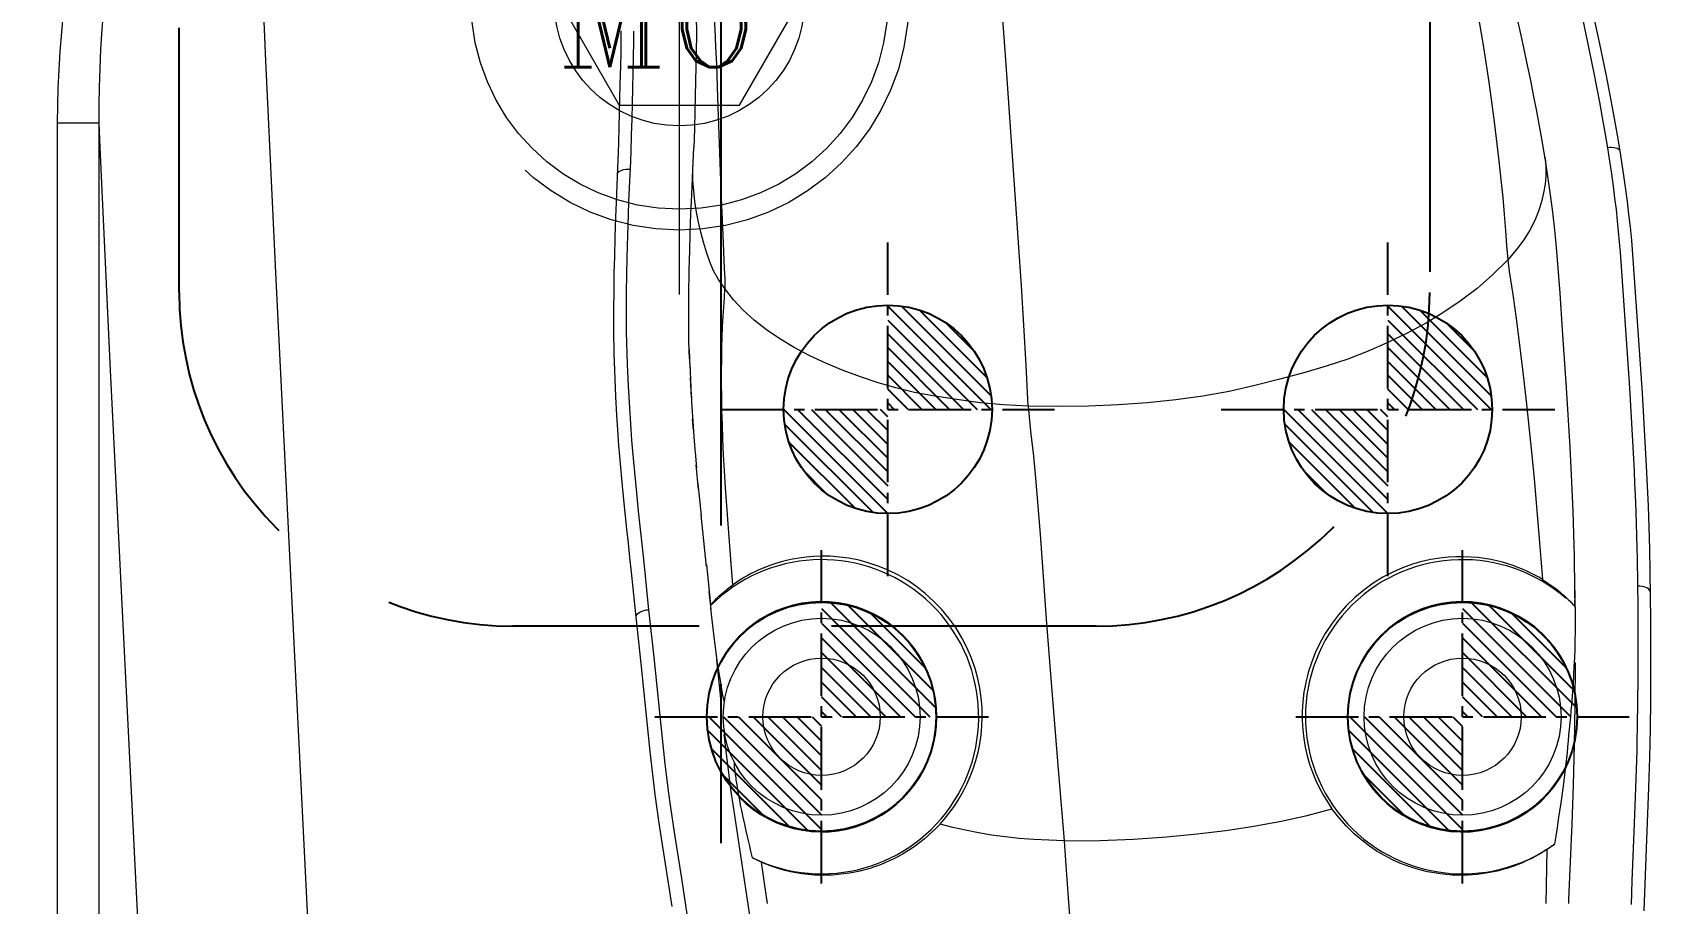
# Model space of a CAD drawing. Header units: inches. Extents: x 160917 to 162189, y -51061 to -50161.
# Drawn here: x 161563.91 to 161602.73, y -50515.87 to -50494.97 of the extents above; entities that cross this region are included whole.
import ezdxf

# ---------------------------------------------------------------- set-up
doc = ezdxf.new("R2010")
doc.units = ezdxf.units.IN
doc.header["$LTSCALE"] = 2
doc.header["$MEASUREMENT"] = 0
for name, pattern in [('ACAD_ISO02W100', [15, 12, -3]), ('CENTER', [50.8, 31.75, -6.35, 6.35, -6.35]), ('CENTER2', [1.125, 0.75, -0.125, 0.125, -0.125]), ('HIDDEN', [9.525, 6.35, -3.175])]:
    doc.linetypes.add(name, pattern=pattern)
doc.layers.get('0').update_dxf_attribs({"linetype": 'CONTINUOUS'})
for name, color, linetype in [('CAV-COR', 1, 'CONTINUOUS'), ('DEFAULT_1', 7, 'CENTER'), ('GE', 214, 'CONTINUOUS'), ('PIN', 4, 'CONTINUOUS'), ('SCREW', 52, 'HIDDEN'), ('壓塊', 157, 'CONTINUOUS'), ('文字', 1, 'CONTINUOUS')]:
    doc.layers.add(name, color=color, linetype=linetype)
for name, color, linetype, lineweight in [('dim', 3, 'CONTINUOUS', 15), ('PRODUCT', 1, 'CONTINUOUS', 15), ('枕位', 75, 'CONTINUOUS', 15), ('螺絲', 42, 'ACAD_ISO02W100', 15)]:
    doc.layers.add(name, color=color, linetype=linetype, lineweight=lineweight)
doc.styles.add('ROMANC', font='romanc', dxfattribs={"width": 0.6, "height": 1})
doc.styles.add('ROMANS', font='ROMANS.shx', dxfattribs={"height": 5, "bigfont": 'chineset.shx'})

# ---------------------------------------------------------------- blocks, each defined once
blk = doc.blocks.new('EG-16')
at = {"linetype": 'CENTER'}
for p, q in [((0, -19.617), (0, 19.617)), ((19.617, 0), (-19.617, 0))]:
    blk.add_line(p, q, dxfattribs=at)
at = {"linetype": 'HIDDEN'}
for radius in [15, 12.75, 8]:
    blk.add_circle((0, 0), radius, dxfattribs=at)
blk = doc.blocks.new('20090521.154736')
at = {"layer": 'GE', "extrusion": (0, 0, -1), "zscale": -1, "rotation": 180}
blk.add_blockref('EG-16', (0, 0), dxfattribs=at)
at = {"layer": '文字', "insert": (-4.244, 3.05), "char_height": 5.1, "width": 28.22459, "attachment_point": 1, "style": 'ROMANS'}
blk.add_mtext('{\\f標楷體|b0|i0|c136|p65;E.G}', dxfattribs=at)
blk = doc.blocks.new('20140813.092309')
at = {"layer": '螺絲', "color": 137, "linetype": 'CENTER', "ltscale": 0.25}
for p, q in [((0, -7.042), (0, 7.042)), ((-7, 0), (7, 0))]:
    blk.add_line(p, q, dxfattribs=at)
at = {"layer": '螺絲', "color": 137, "linetype": 'Continuous'}
blk.add_lwpolyline([(-1.443, 2.5), (-2.887, 0), (-1.443, -2.5), (1.443, -2.5), (2.887, 0), (1.443, 2.5)], close=True, dxfattribs=at)
at = {"layer": '螺絲', "color": 137, "linetype": 'HIDDEN'}
blk.add_circle((0, 0), 5.5, dxfattribs=at)
at = {"layer": '螺絲', "color": 137}
for radius in [5, 3]:
    blk.add_circle((0, 0), radius, dxfattribs=at)
at = {"layer": 'dim', "style": 'ROMANC', "width": 0.8}
blk.add_text('M6', height=3.1716, dxfattribs=at).set_placement((-2.976, -1.589))

msp = doc.modelspace()

# ---------------------------------------------------------------- hatches: boundary and pattern name
at = {"layer": 'PIN', "linetype": 'Continuous'}
h = msp.add_hatch(dxfattribs=at)
h.set_pattern_fill('ANSI31', color=5, scale=1.875, angle=90, style=0)
h.set_pattern_definition([(135, (161841.03078, -50521.81083), (-0.16572815, -0.16572815), [])])
h.paths.add_polyline_path([(161584.428, -50504.011), (161581.928, -50504.011, 0.414214), (161584.428, -50506.511)])
h.paths.add_polyline_path([(161584.428, -50501.511), (161584.428, -50504.011), (161586.928, -50504.011, 0.414214)])
h = msp.add_hatch(dxfattribs=at)
h.set_pattern_fill('ANSI31', color=5, scale=1.875, angle=90, style=0)
h.set_pattern_definition([(135, (161853.03078, -50521.81083), (-0.16572815, -0.16572815), [])])
h.paths.add_polyline_path([(161596.428, -50504.011), (161593.928, -50504.011, 0.414214), (161596.428, -50506.511)])
h.paths.add_polyline_path([(161596.428, -50501.511), (161596.428, -50504.011), (161598.928, -50504.011, 0.414214)])
h = msp.add_hatch(dxfattribs=at)
h.set_pattern_fill('ANSI31', color=256, scale=2, angle=90, style=0)
h.set_pattern_definition([(135, (161788.12227, -50525.6259), (-0.1767767, -0.1767767), [])])
h.paths.add_polyline_path([(161582.84, -50511.386), (161580.09, -50511.386, 0.414214), (161582.84, -50514.136)])
h.paths.add_polyline_path([(161582.84, -50508.636), (161582.84, -50511.386), (161585.59, -50511.386, 0.414214)])
h = msp.add_hatch(dxfattribs=at)
h.set_pattern_fill('ANSI31', color=256, scale=2, angle=90, style=0)
h.set_pattern_definition([(135, (161803.49877, -50525.6259), (-0.1767767, -0.1767767), [])])
h.paths.add_polyline_path([(161598.217, -50511.386), (161595.467, -50511.386, 0.414214), (161598.217, -50514.136)])
h.paths.add_polyline_path([(161598.217, -50508.636), (161598.217, -50511.386), (161600.967, -50511.386, 0.414214)])

# ---------------------------------------------------------------- linework, layer by layer
at = {"layer": 'DEFAULT_1', "color": 2, "linetype": 'CENTER', "ltscale": 0.3}
msp.add_line((161580.428, -50537.277), (161580.428, -50425.585), dxfattribs=at)
at = {"layer": 'PIN', "color": 5, "linetype": 'CENTER2'}
for p, q in [((161584.428, -50508.011), (161584.428, -50500.011)), ((161596.428, -50508.011), (161596.428, -50500.011)), ((161580.428, -50504.011), (161588.428, -50504.011)), ((161592.428, -50504.011), (161600.428, -50504.011))]:
    msp.add_line(p, q, dxfattribs=at)
at = {"layer": 'PIN', "linetype": 'CENTER2'}
for p, q in [((161582.84, -50515.386), (161582.84, -50507.386)), ((161598.217, -50515.386), (161598.217, -50507.386)), ((161578.84, -50511.386), (161586.84, -50511.386)), ((161594.217, -50511.386), (161602.217, -50511.386))]:
    msp.add_line(p, q, dxfattribs=at)
at = {"layer": 'PIN', "color": 5, "linetype": 'Continuous'}
for centre in [(161584.428, -50504.011), (161596.428, -50504.011)]:
    msp.add_circle(centre, 2.5, dxfattribs=at)
at = {"layer": 'PIN', "linetype": 'Continuous'}
for centre in [(161582.84, -50511.386), (161598.217, -50511.386)]:
    msp.add_circle(centre, 2.75, dxfattribs=at)
at = {"layer": 'PRODUCT', "linetype": 'ByBlock'}
for p, q in [((161599.649, -50495.149), (161599.514, -50494.537)), ((161601.215, -50495.167), (161601.06, -50494.444)), ((161601.353, -50494.542), (161601.502, -50495.24)), ((161578.327, -50495.182), (161578.312, -50495.935)), ((161578.021, -50495.771), (161578.028, -50495.452)), ((161579.831, -50495.443), (161579.801, -50496.839)), ((161580.317, -50495.734), (161580.346, -50496.527)), ((161578.01, -50496.21), (161578.021, -50495.771)), ((161578.312, -50495.935), (161578.286, -50497.045)), ((161577.987, -50497.239), (161578.01, -50496.21)), ((161580.346, -50496.527), (161580.404, -50498.304)), ((161577.977, -50497.605), (161577.987, -50497.239)), ((161578.286, -50497.045), (161578.275, -50497.429)), ((161577.969, -50497.849), (161577.977, -50497.605)), ((161578.275, -50497.429), (161578.261, -50497.826)), ((161600.189, -50497.946), (161600.117, -50497.521)), ((161601.941, -50497.518), (161602.005, -50497.919)), ((161577.955, -50498.213), (161577.969, -50497.849)), ((161578.261, -50497.826), (161578.244, -50498.245)), ((161579.752, -50498.262), (161579.774, -50497.727)), ((161601.75, -50497.729), (161601.699, -50497.733)), ((161601.749, -50498.053), (161601.699, -50497.733)), ((161601.795, -50498.362), (161601.749, -50498.053)), ((161601.799, -50497.729), (161601.75, -50497.729)), ((161577.919, -50499.049), (161577.955, -50498.213)), ((161578.191, -50498.245), (161578.244, -50498.245)), ((161579.725, -50498.868), (161579.752, -50498.262)), ((161580.404, -50498.304), (161580.429, -50498.939)), ((161577.905, -50499.404), (161577.919, -50499.049)), ((161578.209, -50499.036), (161578.198, -50499.337)), ((161579.706, -50499.32), (161579.725, -50498.868)), ((161580.429, -50498.939), (161580.467, -50499.824)), ((161577.89, -50499.871), (161577.905, -50499.404)), ((161578.198, -50499.337), (161578.182, -50499.829)), ((161579.689, -50499.776), (161579.706, -50499.32)), ((161577.876, -50500.348), (161577.89, -50499.871)), ((161578.182, -50499.829), (161578.167, -50500.377)), ((161579.675, -50500.239), (161579.689, -50499.776)), ((161580.467, -50499.824), (161580.506, -50500.631)), ((161577.867, -50500.733), (161577.876, -50500.348)), ((161578.167, -50500.377), (161578.159, -50500.779)), ((161577.86, -50501.156), (161577.867, -50500.733)), ((161578.159, -50500.779), (161578.153, -50501.209)), ((161579.655, -50501.228), (161579.664, -50500.717)), ((161600.556, -50501.221), (161600.496, -50500.423)), ((161602.219, -50503.377), (161602.021, -50500.475)), ((161602.319, -50500.63), (161602.523, -50503.625)), ((161577.855, -50501.623), (161577.86, -50501.156)), ((161578.153, -50501.209), (161578.15, -50501.667)), ((161579.652, -50501.589), (161579.655, -50501.228)), ((161577.854, -50501.958), (161577.855, -50501.623)), ((161599.544, -50502.141), (161599.66, -50503.117)), ((161579.663, -50502.575), (161579.68, -50503.023)), ((161579.675, -50502.907), (161579.702, -50503.494)), ((161578.2, -50503.45), (161578.228, -50503.971)), ((161579.69, -50503.25), (161579.714, -50503.738)), ((161599.66, -50503.117), (161599.74, -50503.817)), ((161602.235, -50503.638), (161602.219, -50503.377)), ((161577.931, -50504.149), (161577.907, -50503.699)), ((161579.707, -50503.598), (161579.729, -50503.987)), ((161602.317, -50505.058), (161602.235, -50503.638)), ((161579.763, -50504.508), (161579.745, -50504.244)), ((161579.775, -50504.669), (161579.807, -50505.056)), ((161579.805, -50505.039), (161579.838, -50505.413)), ((161579.888, -50505.935), (161579.832, -50505.341)), ((161602.339, -50505.501), (161602.317, -50505.058)), ((161579.873, -50505.791), (161579.95, -50506.556)), ((161602.353, -50505.791), (161602.339, -50505.501)), ((161602.364, -50506.069), (161602.353, -50505.791)), ((161578.395, -50506.013), (161578.44, -50506.457)), ((161602.378, -50506.461), (161602.364, -50506.069)), ((161578.168, -50506.889), (161578.104, -50506.263)), ((161578.44, -50506.457), (161578.564, -50507.608)), ((161580.08, -50507.78), (161579.949, -50506.546)), ((161602.396, -50507.037), (161602.378, -50506.461)), ((161602.404, -50507.335), (161602.396, -50507.037)), ((161602.41, -50507.602), (161602.404, -50507.335)), ((161578.564, -50507.608), (161578.688, -50508.818)), ((161580.076, -50507.735), (161580.167, -50508.62)), ((161580.71, -50508.223), (161580.668, -50507.716)), ((161600.913, -50508.32), (161600.9, -50507.543)), ((161602.427, -50508.76), (161602.41, -50507.602)), ((161578.396, -50509.067), (161578.279, -50507.918)), ((161580.187, -50508.809), (161580.143, -50508.385)), ((161600.918, -50508.759), (161600.913, -50508.324)), ((161602.473, -50508.256), (161602.42, -50508.254)), ((161578.533, -50508.852), (161578.581, -50508.836)), ((161578.688, -50508.818), (161578.719, -50509.102)), ((161580.24, -50509.268), (161580.184, -50508.788)), ((161602.429, -50509.07), (161602.427, -50508.76)), ((161578.509, -50510.109), (161578.396, -50509.067)), ((161578.719, -50509.102), (161578.811, -50509.953)), ((161580.296, -50509.723), (161580.24, -50509.268)), ((161602.43, -50509.358), (161602.429, -50509.07)), ((161602.427, -50510.435), (161602.43, -50509.358)), ((161580.362, -50510.231), (161580.296, -50509.723)), ((161580.316, -50510.017), (161580.42, -50511.025)), ((161600.918, -50511.09), (161600.923, -50510.087)), ((161578.728, -50512.221), (161578.509, -50510.109)), ((161580.391, -50510.43), (161580.411, -50510.56)), ((161602.422, -50511.053), (161602.427, -50510.435)), ((161580.411, -50510.56), (161580.43, -50510.676)), ((161580.43, -50510.676), (161580.448, -50510.78)), ((161600.867, -50510.601), (161600.84, -50510.979)), ((161600.904, -50512.067), (161600.918, -50511.09)), ((161602.415, -50511.591), (161602.422, -50511.053)), ((161600.804, -50511.386), (161600.791, -50511.536)), ((161580.498, -50511.808), (161580.541, -50512.208)), ((161600.877, -50513.023), (161600.904, -50512.067)), ((161602.391, -50512.64), (161602.403, -50512.2)), ((161600.68, -50512.64), (161600.627, -50513.048)), ((161602.368, -50513.318), (161602.391, -50512.64)), ((161602.337, -50514.146), (161602.368, -50513.318)), ((161579.253, -50515.94), (161579, -50514.303)), ((161579.313, -50514.211), (161579.485, -50515.312)), ((161580.795, -50514.074), (161581.017, -50515.513)), ((161602.288, -50515.325), (161602.337, -50514.146)), ((161600.239, -50514.573), (161600.233, -50515.014)), ((161600.233, -50515.014), (161600.224, -50515.445)), ((161579.485, -50515.312), (161579.779, -50517.277)), ((161581.017, -50515.513), (161581.16, -50516.468)), ((161581.459, -50515.375), (161581.53, -50515.87)), ((161600.224, -50515.445), (161600.214, -50515.87)), ((161602.266, -50515.894), (161602.288, -50515.325)), ((161600.766, -50515.87), (161600.769, -50515.771))]:
    msp.add_line(p, q, dxfattribs=at)
for points in [[(161578.703, -50487.189), (161578.922, -50487.85), (161579.125, -50488.494), (161579.311, -50489.121), (161579.477, -50489.731), (161579.623, -50490.32), (161579.75, -50490.89), (161579.863, -50491.443), (161579.961, -50491.98), (161580.044, -50492.506), (161580.112, -50493.015), (161580.167, -50493.505), (161580.211, -50493.978), (161580.247, -50494.439), (161580.275, -50494.885), (161580.298, -50495.316), (161580.317, -50495.734)], [(161578.633, -50487.529), (161578.742, -50487.899), (161578.85, -50488.282), (161578.954, -50488.674), (161579.053, -50489.072), (161579.149, -50489.476), (161579.24, -50489.884), (161579.327, -50490.29), (161579.409, -50490.695), (161579.487, -50491.102), (161579.56, -50491.517), (161579.625, -50491.939), (161579.681, -50492.366), (161579.727, -50492.797), (161579.765, -50493.236), (161579.796, -50493.679), (161579.818, -50494.122), (161579.832, -50494.561), (161579.836, -50494.998), (161579.831, -50495.443)], [(161597.754, -50491.06), (161597.951, -50491.803), (161598.051, -50492.191), (161598.152, -50492.59), (161598.252, -50493.004), (161598.35, -50493.429), (161598.444, -50493.863), (161598.534, -50494.306), (161598.62, -50494.762), (161598.701, -50495.223), (161598.777, -50495.69), (161598.848, -50496.161), (161598.914, -50496.636), (161598.976, -50497.113)], [(161587.635, -50501.044), (161587.276, -50495.853), (161587.221, -50495.082), (161587.16, -50494.324), (161587.097, -50493.588), (161586.97, -50492.19)], [(161578.028, -50495.452), (161578.03, -50495.285), (161578.031, -50495.111), (161578.031, -50494.932)], [(161578.33, -50494.936), (161578.327, -50495.182)], [(161600.117, -50497.521), (161600.056, -50497.17), (161599.991, -50496.818), (161599.922, -50496.467), (161599.853, -50496.123), (161599.785, -50495.791), (161599.649, -50495.149)], [(161601.699, -50497.733), (161601.64, -50497.371), (161601.578, -50497.007), (161601.512, -50496.641), (161601.442, -50496.273), (161601.368, -50495.904), (161601.215, -50495.167)], [(161601.502, -50495.24), (161601.653, -50495.968), (161601.728, -50496.342), (161601.802, -50496.726), (161601.873, -50497.118), (161601.941, -50497.518)], [(161579.801, -50496.839), (161579.789, -50497.286), (161579.774, -50497.727)], [(161598.976, -50497.113), (161599.089, -50498.049), (161599.139, -50498.495), (161599.183, -50498.925), (161599.219, -50499.333), (161599.246, -50499.718), (161599.271, -50500.083), (161599.3, -50500.424)], [(161600.189, -50497.95), (161600.204, -50498.057), (161600.218, -50498.234), (161600.216, -50498.416), (161600.198, -50498.61), (161600.162, -50498.82), (161600.11, -50499.036), (161600.04, -50499.255), (161599.948, -50499.481), (161599.829, -50499.712), (161599.684, -50499.945), (161599.511, -50500.179), (161599.3, -50500.424)], [(161600.496, -50500.423), (161600.464, -50500.034), (161600.424, -50499.631), (161600.375, -50499.218), (161600.32, -50498.81), (161600.263, -50498.418), (161600.203, -50498.034), (161600.189, -50497.95)], [(161601.986, -50497.801), (161601.976, -50497.787), (161601.953, -50497.769), (161601.923, -50497.753), (161601.887, -50497.741), (161601.845, -50497.733), (161601.799, -50497.729)], [(161602.005, -50497.919), (161602.085, -50498.454), (161602.125, -50498.733), (161602.164, -50499.024), (161602.201, -50499.326), (161602.236, -50499.638), (161602.266, -50499.959), (161602.294, -50500.291), (161602.319, -50500.63)], [(161577.95, -50498.347), (161577.96, -50498.329), (161577.982, -50498.307), (161578.012, -50498.288), (161578.049, -50498.272), (161578.092, -50498.259), (161578.14, -50498.25), (161578.191, -50498.245)], [(161578.244, -50498.245), (161578.238, -50498.366), (161578.209, -50499.036)], [(161580.518, -50501.114), (161580.365, -50500.893), (161580.25, -50500.689), (161580.156, -50500.472), (161580.075, -50500.241), (161580.004, -50500.001), (161579.94, -50499.761), (161579.887, -50499.523), (161579.842, -50499.278), (161579.802, -50499.023), (161579.771, -50498.767), (161579.753, -50498.513), (161579.752, -50498.262)], [(161602.021, -50500.475), (161602.003, -50500.24), (161601.983, -50499.997), (161601.962, -50499.746), (161601.937, -50499.487), (161601.907, -50499.22), (161601.874, -50498.945), (161601.836, -50498.66), (161601.795, -50498.362)], [(161579.664, -50500.717), (161579.671, -50500.395), (161579.675, -50500.239)], [(161580.506, -50500.631), (161580.515, -50500.88), (161580.518, -50501.114)], [(161599.3, -50500.424), (161598.937, -50500.787), (161598.566, -50501.111), (161598.162, -50501.418), (161597.746, -50501.697), (161597.325, -50501.948), (161596.889, -50502.181), (161596.428, -50502.406), (161595.952, -50502.617), (161595.462, -50502.806), (161594.948, -50502.975), (161594.407, -50503.134), (161593.832, -50503.289), (161593.23, -50503.442), (161592.614, -50503.582), (161591.989, -50503.696), (161591.338, -50503.786), (161590.658, -50503.857), (161589.955, -50503.906), (161589.239, -50503.935), (161588.527, -50503.943), (161587.798, -50503.932)], [(161599.3, -50500.424), (161599.335, -50500.7), (161599.422, -50501.253)], [(161580.668, -50507.716), (161580.595, -50506.757), (161580.563, -50506.314), (161580.534, -50505.892), (161580.51, -50505.487), (161580.49, -50505.1), (161580.473, -50504.73), (161580.46, -50504.376), (161580.45, -50504.037), (161580.445, -50503.713), (161580.442, -50503.401), (161580.442, -50503.1), (161580.443, -50502.809), (161580.447, -50502.531), (161580.454, -50502.268), (161580.465, -50502.02), (161580.48, -50501.785), (161580.497, -50501.56), (161580.511, -50501.338), (161580.518, -50501.114)], [(161587.798, -50503.932), (161587.205, -50503.905), (161586.641, -50503.851), (161586.087, -50503.777), (161585.56, -50503.695), (161585.067, -50503.603), (161584.622, -50503.497), (161584.195, -50503.373), (161583.772, -50503.233), (161583.355, -50503.081), (161582.954, -50502.914), (161582.559, -50502.727), (161582.184, -50502.529), (161581.838, -50502.32), (161581.517, -50502.1), (161581.222, -50501.871), (161580.956, -50501.63), (161580.726, -50501.38), (161580.518, -50501.114)], [(161587.798, -50503.932), (161587.744, -50502.95), (161587.695, -50501.991), (161587.635, -50501.044)], [(161599.422, -50501.253), (161599.465, -50501.54), (161599.506, -50501.835), (161599.544, -50502.141)], [(161600.709, -50503.493), (161600.617, -50502.102), (161600.556, -50501.221)], [(161578.15, -50501.667), (161578.151, -50501.907), (161578.154, -50502.156), (161578.159, -50502.411), (161578.166, -50502.669), (161578.176, -50502.928), (161578.2, -50503.45)], [(161579.658, -50502.386), (161579.654, -50502.168), (161579.652, -50501.97), (161579.651, -50501.777), (161579.652, -50501.589)], [(161577.907, -50503.699), (161577.886, -50503.275), (161577.878, -50503.071), (161577.87, -50502.873), (161577.864, -50502.68), (161577.86, -50502.492), (161577.857, -50502.309), (161577.855, -50502.131), (161577.854, -50501.958)], [(161579.671, -50502.798), (161579.664, -50502.582), (161579.658, -50502.386)], [(161600.9, -50507.543), (161600.886, -50506.997), (161600.868, -50506.458), (161600.847, -50505.927), (161600.823, -50505.415), (161600.795, -50504.92), (161600.709, -50503.493)], [(161599.74, -50503.817), (161599.862, -50504.956), (161599.903, -50505.353), (161599.941, -50505.766), (161600.058, -50507.115)], [(161602.523, -50503.625), (161602.623, -50505.371), (161602.646, -50505.845), (161602.666, -50506.334), (161602.684, -50506.841), (161602.699, -50507.367), (161602.712, -50507.913)], [(161578.104, -50506.263), (161578.048, -50505.679), (161578.023, -50505.403), (161578, -50505.135), (161577.979, -50504.876), (161577.961, -50504.626), (161577.945, -50504.384), (161577.931, -50504.149)], [(161578.228, -50503.971), (161578.244, -50504.231), (161578.262, -50504.492), (161578.282, -50504.752), (161578.303, -50505.011), (161578.325, -50505.271), (161578.395, -50506.013)], [(161579.726, -50503.948), (161579.749, -50504.304), (161579.784, -50504.779)], [(161587.798, -50503.932), (161587.855, -50504.535), (161587.92, -50505.138), (161587.977, -50505.747), (161588.085, -50507.014)], [(161578.279, -50507.918), (161578.242, -50507.563), (161578.204, -50507.22), (161578.168, -50506.889)], [(161588.085, -50507.014), (161588.135, -50507.678), (161588.181, -50508.358), (161588.231, -50509.049), (161588.34, -50510.47)], [(161600.058, -50507.115), (161600.096, -50507.595), (161600.132, -50508.093)], [(161585.681, -50513.962), (161585.806, -50513.82), (161585.924, -50513.67), (161586.036, -50513.514), (161586.141, -50513.35), (161586.237, -50513.18), (161586.326, -50513.004), (161586.407, -50512.821), (161586.479, -50512.632), (161586.541, -50512.437), (161586.593, -50512.237), (161586.635, -50512.033), (161586.666, -50511.824), (161586.686, -50511.609), (161586.693, -50511.389), (161586.688, -50511.165), (161586.669, -50510.936), (161586.636, -50510.704), (161586.587, -50510.467), (161586.52, -50510.226), (161586.436, -50509.982), (161586.332, -50509.738), (161586.205, -50509.491), (161586.057, -50509.248), (161585.893, -50509.018), (161585.717, -50508.807), (161585.528, -50508.61), (161585.328, -50508.43), (161585.121, -50508.267), (161584.907, -50508.121), (161584.684, -50507.991), (161584.454, -50507.877), (161584.218, -50507.779), (161583.98, -50507.698), (161583.739, -50507.633), (161583.497, -50507.585), (161583.266, -50507.554), (161583.048, -50507.537), (161582.842, -50507.534), (161582.648, -50507.54), (161582.468, -50507.556), (161582.3, -50507.578), (161582.144, -50507.605), (161581.999, -50507.637), (161581.866, -50507.671), (161581.741, -50507.708), (161581.623, -50507.748), (161581.515, -50507.788), (161581.412, -50507.83), (161581.314, -50507.873), (161581.222, -50507.916), (161581.136, -50507.96), (161581.053, -50508.005), (161580.976, -50508.049), (161580.903, -50508.093), (161580.835, -50508.137), (161580.771, -50508.18), (161580.71, -50508.223)], [(161600.132, -50508.093), (161600.045, -50508.041), (161599.954, -50507.991), (161599.858, -50507.941), (161599.758, -50507.893), (161599.654, -50507.847), (161599.544, -50507.802), (161599.428, -50507.759), (161599.305, -50507.718), (161599.176, -50507.68), (161599.04, -50507.646), (161598.897, -50507.615), (161598.746, -50507.589), (161598.586, -50507.568), (161598.418, -50507.554), (161598.242, -50507.547), (161598.059, -50507.548), (161597.868, -50507.559), (161597.668, -50507.581), (161597.458, -50507.615), (161597.24, -50507.664), (161597.014, -50507.729), (161596.78, -50507.813), (161596.541, -50507.918), (161596.304, -50508.041), (161596.072, -50508.184), (161595.846, -50508.347), (161595.631, -50508.527), (161595.427, -50508.725), (161595.238, -50508.939), (161595.069, -50509.161), (161594.921, -50509.387), (161594.792, -50509.618), (161594.681, -50509.853), (161594.589, -50510.089), (161594.514, -50510.326), (161594.455, -50510.562), (161594.412, -50510.797), (161594.384, -50511.029), (161594.371, -50511.257), (161594.371, -50511.48), (161594.383, -50511.697), (161594.408, -50511.91), (161594.443, -50512.119), (161594.49, -50512.323), (161594.547, -50512.522), (161594.614, -50512.715), (161594.69, -50512.903), (161594.776, -50513.085), (161594.87, -50513.261), (161594.973, -50513.431), (161595.083, -50513.595)], [(161600.132, -50508.093), (161600.265, -50508.178), (161600.386, -50508.263)], [(161602.712, -50507.913), (161602.727, -50509.07), (161602.729, -50509.685)], [(161580.177, -50508.719), (161580.186, -50508.704), (161580.205, -50508.679), (161580.233, -50508.645), (161580.271, -50508.604), (161580.319, -50508.553), (161580.385, -50508.489)], [(161580.385, -50508.489), (161580.472, -50508.411), (161580.58, -50508.321), (161580.71, -50508.223)], [(161600.386, -50508.263), (161600.494, -50508.345), (161600.592, -50508.426), (161600.679, -50508.503), (161600.752, -50508.573), (161600.811, -50508.633), (161600.858, -50508.683), (161600.893, -50508.724)], [(161600.913, -50508.354), (161600.913, -50508.408), (161600.912, -50508.461), (161600.91, -50508.514), (161600.907, -50508.567), (161600.903, -50508.62), (161600.899, -50508.672), (161600.893, -50508.724)], [(161602.718, -50508.381), (161602.718, -50508.375), (161602.704, -50508.35), (161602.682, -50508.326), (161602.652, -50508.305), (161602.615, -50508.287), (161602.572, -50508.273), (161602.524, -50508.262), (161602.473, -50508.256)], [(161578.388, -50509), (161578.39, -50508.973), (161578.401, -50508.946), (161578.422, -50508.919), (161578.452, -50508.894), (161578.489, -50508.872), (161578.533, -50508.852)], [(161578.581, -50508.836), (161578.634, -50508.825), (161578.688, -50508.818)], [(161600.919, -50508.759), (161600.92, -50508.958), (161600.92, -50509.158), (161600.917, -50509.36), (161600.913, -50509.563), (161600.907, -50509.768), (161600.899, -50509.975), (161600.89, -50510.183), (161600.879, -50510.392), (161600.867, -50510.602)], [(161600.893, -50508.724), (161600.898, -50508.729), (161600.902, -50508.735), (161600.906, -50508.74), (161600.91, -50508.744), (161600.913, -50508.748), (161600.915, -50508.752), (161600.917, -50508.755), (161600.918, -50508.757), (161600.918, -50508.757)], [(161602.729, -50509.685), (161602.723, -50510.987), (161602.714, -50511.67), (161602.701, -50512.367), (161602.68, -50513.08)], [(161578.811, -50509.953), (161579.011, -50511.91), (161579.043, -50512.21), (161579.079, -50512.519), (161579.118, -50512.838), (161579.16, -50513.166), (161579.208, -50513.506), (161579.313, -50514.211)], [(161580.362, -50510.231), (161580.37, -50510.283), (161580.391, -50510.43)], [(161588.34, -50510.47), (161588.525, -50512.745), (161588.661, -50514.361)], [(161580.448, -50510.78), (161580.454, -50510.812), (161580.465, -50510.873)], [(161580.465, -50510.873), (161580.471, -50510.901), (161580.481, -50510.952)], [(161580.481, -50510.952), (161580.486, -50510.974), (161580.491, -50510.994), (161580.495, -50511.011), (161580.499, -50511.023), (161580.502, -50511.03), (161580.504, -50511.031), (161580.506, -50511.028)], [(161600.84, -50510.979), (161600.83, -50511.111), (161600.818, -50511.247), (161600.804, -50511.386)], [(161600.791, -50511.536), (161600.777, -50511.682), (161600.762, -50511.825)], [(161602.403, -50512.2), (161602.408, -50511.989), (161602.415, -50511.591)], [(161600.762, -50511.825), (161600.749, -50511.967), (161600.737, -50512.107), (161600.723, -50512.244), (161600.68, -50512.639)], [(161579, -50514.303), (161578.946, -50513.94), (161578.896, -50513.596), (161578.85, -50513.253), (161578.806, -50512.908), (161578.766, -50512.566), (161578.728, -50512.221)], [(161580.541, -50512.208), (161580.564, -50512.411), (161580.595, -50512.663)], [(161580.595, -50512.663), (161580.656, -50513.128), (161580.723, -50513.599), (161580.795, -50514.074)], [(161580.75, -50512.485), (161580.746, -50512.479), (161580.743, -50512.478), (161580.74, -50512.481), (161580.739, -50512.49), (161580.739, -50512.503), (161580.739, -50512.518), (161580.74, -50512.536), (161580.742, -50512.557), (161580.744, -50512.579), (161580.746, -50512.602), (161580.749, -50512.627), (161580.755, -50512.68)], [(161580.755, -50512.68), (161580.758, -50512.708), (161580.766, -50512.768)], [(161580.766, -50512.768), (161580.771, -50512.799), (161580.78, -50512.865)], [(161580.78, -50512.865), (161580.785, -50512.899), (161580.796, -50512.971)], [(161580.796, -50512.971), (161580.803, -50513.009), (161580.816, -50513.089)], [(161580.816, -50513.089), (161580.823, -50513.13), (161580.839, -50513.218)], [(161600.627, -50513.048), (161600.572, -50513.453), (161600.543, -50513.654), (161600.513, -50513.853), (161600.483, -50514.052), (161600.452, -50514.248), (161600.42, -50514.444)], [(161600.769, -50515.771), (161600.843, -50513.961), (161600.877, -50513.023)], [(161602.68, -50513.08), (161602.625, -50514.545), (161602.564, -50516.043)], [(161580.839, -50513.218), (161580.847, -50513.264), (161580.889, -50513.474)], [(161581.184, -50514.771), (161581.144, -50514.611), (161581.106, -50514.45), (161581.068, -50514.288), (161581.03, -50514.126), (161580.994, -50513.963), (161580.958, -50513.799), (161580.923, -50513.637), (161580.889, -50513.474)], [(161588.661, -50514.361), (161589.512, -50514.357), (161590.323, -50514.321), (161591.113, -50514.265), (161591.847, -50514.197), (161592.539, -50514.114), (161593.212, -50514.014), (161593.863, -50513.893), (161594.486, -50513.754), (161595.083, -50513.595)], [(161600.239, -50514.573), (161600.201, -50514.598), (161600.161, -50514.623), (161600.12, -50514.649), (161600.078, -50514.674), (161600.034, -50514.7), (161599.988, -50514.725), (161599.941, -50514.751), (161599.891, -50514.777), (161599.84, -50514.803), (161599.786, -50514.829), (161599.73, -50514.855), (161599.673, -50514.881), (161599.613, -50514.906), (161599.552, -50514.931), (161599.489, -50514.955), (161599.423, -50514.979), (161599.355, -50515.002), (161599.283, -50515.024), (161599.209, -50515.046), (161599.131, -50515.068), (161599.048, -50515.088), (161598.961, -50515.108), (161598.87, -50515.126), (161598.774, -50515.142), (161598.673, -50515.157), (161598.566, -50515.17), (161598.455, -50515.18), (161598.338, -50515.186), (161598.217, -50515.19), (161598.09, -50515.189), (161597.959, -50515.183), (161597.822, -50515.173), (161597.68, -50515.157), (161597.532, -50515.134), (161597.379, -50515.104), (161597.22, -50515.067), (161597.057, -50515.02), (161596.889, -50514.964), (161596.715, -50514.896), (161596.538, -50514.816), (161596.357, -50514.724), (161596.172, -50514.616), (161595.986, -50514.492), (161595.799, -50514.351), (161595.613, -50514.192), (161595.43, -50514.013), (161595.253, -50513.814), (161595.083, -50513.595)], [(161585.681, -50513.962), (161585.589, -50514.058), (161585.495, -50514.151), (161585.398, -50514.239), (161585.299, -50514.323), (161585.198, -50514.404), (161585.095, -50514.48), (161584.991, -50514.552), (161584.885, -50514.621), (161584.777, -50514.685), (161584.668, -50514.745), (161584.559, -50514.801), (161584.448, -50514.853), (161584.337, -50514.901), (161584.226, -50514.945), (161584.112, -50514.986), (161583.997, -50515.024), (161583.879, -50515.058), (161583.758, -50515.088), (161583.635, -50515.115), (161583.508, -50515.139), (161583.377, -50515.158), (161583.241, -50515.173), (161583.101, -50515.184), (161582.959, -50515.189), (161582.814, -50515.189), (161582.666, -50515.183), (161582.52, -50515.172), (161582.375, -50515.154), (161582.232, -50515.132), (161582.093, -50515.104), (161581.956, -50515.071), (161581.824, -50515.034), (161581.701, -50514.995), (161581.589, -50514.955), (161581.485, -50514.914), (161581.391, -50514.873)], [(161588.661, -50514.361), (161588.291, -50514.351), (161587.931, -50514.332), (161587.581, -50514.305), (161587.241, -50514.269), (161586.914, -50514.225), (161586.601, -50514.173), (161586.294, -50514.111), (161585.987, -50514.041), (161585.681, -50513.962)], [(161588.661, -50514.361), (161588.695, -50514.833), (161588.754, -50515.73)], [(161600.42, -50514.444), (161600.402, -50514.458), (161600.383, -50514.472), (161600.364, -50514.486), (161600.344, -50514.5), (161600.324, -50514.514), (161600.303, -50514.529), (161600.282, -50514.543), (161600.261, -50514.558), (161600.239, -50514.573)], [(161581.391, -50514.873), (161581.364, -50514.861), (161581.338, -50514.849), (161581.312, -50514.837), (161581.288, -50514.825), (161581.266, -50514.814), (161581.244, -50514.803), (161581.223, -50514.792), (161581.203, -50514.781), (161581.184, -50514.771)], [(161581.391, -50514.873), (161581.413, -50515.04), (161581.459, -50515.375)], [(161588.754, -50515.73), (161588.784, -50516.155), (161588.816, -50516.567)]]:
    msp.add_lwpolyline(points, dxfattribs=at)
for centre, radius in [((161582.84, -50511.386), 2.362), ((161598.217, -50511.386), 2.362), ((161582.84, -50511.386), 1.407), ((161598.217, -50511.386), 1.407)]:
    msp.add_circle(centre, radius, dxfattribs=at)
for centre, radius, start, end in [((161582.84, -50511.386), 3.769, 243.9216, 134.9603), ((161598.217, -50511.386), 3.769, 48.7854, 305.7774), ((161582.84, -50511.386), 2.764, 224.1355, 154.0427), ((161598.217, -50511.386), 2.764, 16.4792, 333.03)]:
    msp.add_arc(centre, radius, start, end, dxfattribs=at)
at = {"layer": '壓塊', "color": 153, "linetype": 'HIDDEN', "ltscale": 0.5}
msp.add_lwpolyline([(161597.428, -50437.211), (161597.428, -50501.211, -0.414214), (161589.428, -50509.211), (161575.428, -50509.211, -0.414214), (161567.428, -50501.211), (161567.428, -50437.211, -0.414214), (161575.428, -50429.211), (161589.428, -50429.211, -0.414214)], format="xyb", close=True, dxfattribs=at)
at = {"layer": '枕位', "linetype": 'ByBlock', "ltscale": 0.3}
for p, q in [((161569.508, -50495.647), (161569.324, -50491.488)), ((161569.755, -50500.894), (161569.508, -50495.647)), ((161564.512, -50497.134), (161565.508, -50497.134)), ((161564.512, -50557.211), (161564.512, -50497.134)), ((161570.765, -50521.25), (161569.755, -50500.894)), ((161566.786, -50523.362), (161565.782, -50503.068))]:
    msp.add_line(p, q, dxfattribs=at)
for points in [[(161564.512, -50497.134), (161564.514, -50496.725), (161564.525, -50496.305), (161564.545, -50495.872), (161564.572, -50495.423), (161564.609, -50494.963), (161564.654, -50494.499), (161564.709, -50494.03), (161564.773, -50493.558), (161564.842, -50493.099), (161564.916, -50492.654), (161564.997, -50492.222), (161565.078, -50491.807), (161565.161, -50491.412), (161565.246, -50491.035), (161565.331, -50490.671), (161565.415, -50490.321), (161565.499, -50489.985)], [(161565.508, -50557.211), (161565.508, -50496.714), (161565.515, -50496.28), (161565.529, -50495.832), (161565.551, -50495.367), (161565.581, -50494.89), (161565.62, -50494.409), (161565.666, -50493.923), (161565.721, -50493.435), (161565.78, -50492.962), (161565.844, -50492.507), (161565.911, -50492.066), (161565.98, -50491.644), (161566.05, -50491.242), (161566.12, -50490.858), (161566.19, -50490.485), (161566.26, -50490.124)], [(161565.782, -50503.068), (161565.535, -50497.732), (161565.508, -50497.134)]]:
    msp.add_lwpolyline(points, dxfattribs=at)

# ---------------------------------------------------------------- block references
at = {"layer": 'CAV-COR'}
msp.add_blockref('20090521.154736', (161546.428, -50532.211), dxfattribs=at)
at = {"layer": 'SCREW', "linetype": 'ByBlock', "ltscale": 0.3}
msp.add_blockref('20140813.092309', (161579.428, -50494.211), dxfattribs=at)

doc.saveas('drawing.dxf')
